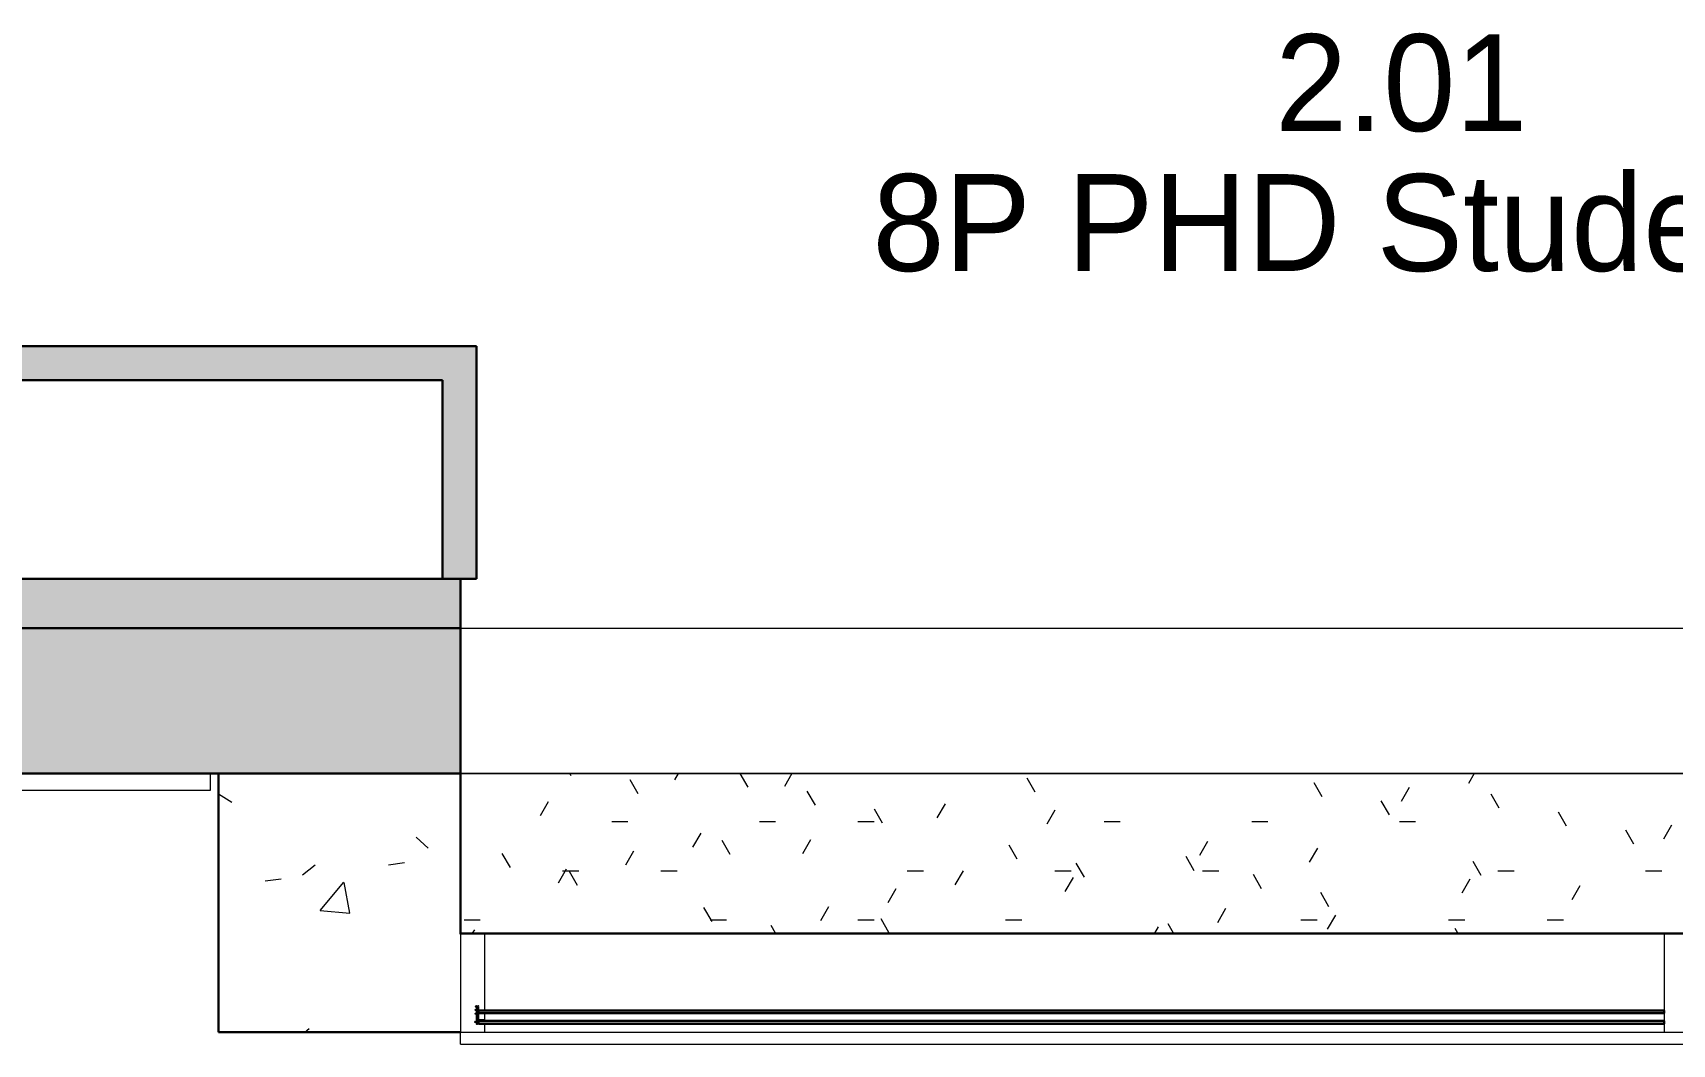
# Model space of a CAD drawing. Header units: millimetres. Extents: x 155927 to 295199, y -4084 to 97293.
# Drawn here: x 193626 to 197009, y 8409 to 10497 of the extents above; entities that cross this region are included whole.
import ezdxf

# ---------------------------------------------------------------- set-up
doc = ezdxf.new("R2010")
doc.units = ezdxf.units.MM
doc.header["$MEASUREMENT"] = 0
for name, color, linetype, lineweight in [('A-AREA-IDEN', 7, 'CONTINUOUS', 9), ('A-DETL-GENF', 7, 'CONTINUOUS', 9), ('A-GLAZ', 7, 'CONTINUOUS', 9), ('A-GLAZ-CURT', 7, 'CONTINUOUS', 9), ('A-GLAZ-CWMG', 7, 'CONTINUOUS', 9), ('A-WALL', 7, 'CONTINUOUS', 9), ('A-WALL-PATT', 7, 'CONTINUOUS', 9), ('I-WALL', 7, 'CONTINUOUS', 9)]:
    doc.layers.add(name, color=color, linetype=linetype, lineweight=lineweight)
doc.styles.add('Century Gothic', font='GOTHIC.TTF', dxfattribs={"height": 200})

msp = doc.modelspace()

# ---------------------------------------------------------------- hatches: boundary and pattern name
at = {"layer": 'A-GLAZ-CURT'}
h = msp.add_hatch(color=256, dxfattribs=at)
h.paths.add_polyline_path([(196992.8, 8450.6), (196992.8, 8456.6), (194545.8, 8456.6), (194545.8, 8450.6), (196158.7, 8450.6)], flags=0)
h.paths.add_polyline_path([(196992.8, 8472.6), (196992.8, 8478.6), (194545.8, 8478.6), (194545.8, 8472.6), (196158.7, 8472.6)], flags=0)
at = {"layer": 'A-WALL-PATT'}
for points in [[(194541.3, 9780.1), (194541.3, 9850.1), (191960.4, 9850.1), (191960.4, 9780.1), (194471.3, 9780.1)], [(194541.3, 9369.6), (194541.3, 9780.1), (194471.3, 9780.1), (194471.3, 9369.6)], [(194508.8, 9267.6), (194508.8, 9369.6), (192030.4, 9369.6), (192030.4, 9267.6), (193757.3, 9267.6)]]:
    msp.add_hatch(color=256, dxfattribs=at).paths.add_polyline_path(points, flags=0)
h = msp.add_hatch(color=256, dxfattribs=at)
h.paths.add_polyline_path([(231140.8, 8967.6), (231140.8, 9267.6), (230059.8, 9267.6), (230059.8, 8967.6), (230978.5, 8967.6)], flags=0)
h.paths.add_polyline_path([(228577.1, 8967.6), (228775.8, 8967.6), (228775.8, 9267.6), (227617.8, 9267.6), (227617.8, 8967.6)], flags=0)
h.paths.add_polyline_path([(225983.8, 8967.6), (225983.8, 9267.6), (224442.8, 9267.6), (224442.8, 8967.6), (224975.1, 8967.6)], flags=0)
h.paths.add_polyline_path([(209658.8, 8967.6), (209658.8, 9267.6), (208317.8, 9267.6), (208317.8, 8967.6), (209366.2, 8967.6)], flags=0)
h.paths.add_polyline_path([(203963.1, 8967.6), (204033.8, 8967.6), (204033.8, 9267.6), (202692.8, 9267.6), (202692.8, 8967.6), (203362.8, 8967.6)], flags=0)
h.paths.add_polyline_path([(199908.8, 8967.6), (199908.8, 9267.6), (197042.8, 9267.6), (197042.8, 8967.6), (198560, 8967.6)], flags=0)
h.paths.add_polyline_path([(194508.8, 8967.6), (194508.8, 9267.6), (191992.8, 9267.6), (191992.8, 8967.6), (193757.3, 8967.6)], flags=0)
h.paths.add_polyline_path([(190358.8, 8967.6), (190358.8, 9267.6), (187692.8, 9267.6), (187692.8, 8967.6), (188954.6, 8967.6)], flags=0)
h.paths.add_polyline_path([(184151.8, 8967.6), (184908.8, 8967.6), (184908.8, 9267.6), (183192.8, 9267.6), (183192.8, 8967.6), (183551.5, 8967.6)], flags=0)
h.paths.add_polyline_path([(176347.4, 8967.6), (176658.8, 8967.6), (176658.8, 9267.6), (174942.8, 9267.6), (174942.8, 8967.6), (175747, 8967.6)], flags=0)
h.paths.add_polyline_path([(162539.5, 8967.6), (163158.8, 8967.6), (163158.8, 9267.6), (161617.8, 9267.6), (161617.8, 8967.6)], flags=0)
h.paths.add_polyline_path([(159983.8, 8967.6), (159983.8, 9267.6), (159292.8, 9267.6), (159292.8, 8967.6), (159537.8, 8967.6)], flags=0)

# ---------------------------------------------------------------- linework, layer by layer
at = {"layer": 'A-DETL-GENF'}
for p, q in [((194538.5, 8470.8), (194538.6, 8472.4)), ((194538.7, 8478.8), (194538.7, 8480.4)), ((194540.8, 8470.6), (194538.7, 8470.6)), ((194538.8, 8472.6), (194540.8, 8472.6)), ((194538.9, 8480.6), (194540.8, 8480.6)), ((194540.8, 8478.6), (194538.9, 8478.6)), ((194539.5, 8485.6), (194539.5, 8486.4)), ((194540.5, 8485.4), (194539.7, 8485.4)), ((194540.7, 8486.1), (194540.7, 8485.6)), ((194541.3, 8481), (194542.3, 8485.7)), ((194541.3, 8473.1), (194541.3, 8478.1)), ((194541.3, 8456.1), (194541.3, 8470.1)), ((194542.7, 8486.9), (194541.5, 8486.9)), ((194541.8, 8488.1), (194545.8, 8488.1)), ((194542.6, 8486.1), (194542.8, 8486.2)), ((194543.8, 8485.1), (194543.8, 8450.1)), ((194545.8, 8451.1), (194543.8, 8485.1)), ((194543.8, 8451.1), (194545.8, 8485.1)), ((194543.8, 8485.1), (194545.8, 8485.1)), ((194543.8, 8451.1), (194543.8, 8485.1)), ((194546.1, 8486.9), (194544.4, 8486.1)), ((194545.8, 8485.1), (194545.8, 8451.1)), ((194538.2, 8453.8), (194538.3, 8455.4)), ((194540.8, 8453.6), (194538.4, 8453.6)), ((194538.5, 8455.6), (194540.8, 8455.6)), ((194541.3, 8450.1), (194541.3, 8453.1)), ((194543.3, 8449.6), (194541.8, 8449.6)), ((194545.8, 8451.1), (194543.8, 8451.1))]:
    msp.add_line(p, q, dxfattribs=at)
for centre, radius, start, end in [((194538.7, 8470.8), 0.2, 179, 270), ((194538.8, 8472.4), 0.2, 90, 179), ((194538.9, 8480.4), 0.2, 90, 179), ((194538.9, 8478.8), 0.2, 179, 270), ((194539.4, 8486.6), 0.2, 147.6077, 270.0001), ((194541.8, 8485.1), 3, 90, 147.6077), ((194539.7, 8485.6), 0.2, 180, 270), ((194540.5, 8485.6), 0.2, 270, 0), ((194541.5, 8486.1), 0.8, 90, 180), ((194540.8, 8481.1), 0.5, 270, 347.698), ((194540.8, 8478.1), 0.5, 0, 90), ((194540.8, 8473.1), 0.5, 270, 0), ((194540.8, 8470.1), 0.5, 0, 90), ((194542.8, 8485.6), 0.5, 114.9999, 167.698), ((194542.7, 8486.5), 0.4, 294.9999, 90), ((194544.8, 8485.2), 1, 115, 179.9999), ((194545.8, 8487.5), 0.65, 295, 90), ((194538.4, 8453.8), 0.2, 179, 270), ((194538.5, 8455.4), 0.2, 90, 179), ((194540.8, 8456.1), 0.5, 270, 0), ((194540.8, 8453.1), 0.5, 0, 90), ((194541.8, 8450.1), 0.5, 180, 270), ((194543.3, 8450.1), 0.5, 270, 0)]:
    msp.add_arc(centre, radius, start, end, dxfattribs=at)
at = {"layer": 'A-GLAZ', "lineweight": 30}
for p, q in [((194008.8, 8967.6), (194008.8, 8433.6)), ((194508.8, 8636.1), (194508.8, 8967.6)), ((194008.8, 8433.6), (194508.8, 8433.6))]:
    msp.add_line(p, q, dxfattribs=at)
at = {"layer": 'A-GLAZ'}
for p, q in [((194508.8, 8967.6), (197042.8, 8967.6)), ((197042.8, 8637.9), (194508.8, 8637.9)), ((194545.8, 8459.9), (194558.8, 8459.9)), ((194508.8, 8408.6), (194508.8, 8433.6)), ((194545.8, 8457.7), (194558.8, 8457.7)), ((194508.8, 8408.6), (197042.8, 8408.6))]:
    msp.add_line(p, q, dxfattribs=at)
at = {"layer": 'A-GLAZ', "linetype": 'Continuous'}
for p, q in [((194736.6, 8962.9), (194733.9, 8967.6)), ((194957.9, 8967.6), (194950.3, 8954.4)), ((195102.1, 8939.4), (195085.8, 8967.6)), ((195192.5, 8967.6), (195177.1, 8940.8)), ((196600.4, 8967.6), (196588.5, 8947.1)), ((194875.3, 8925.8), (194858.6, 8954.8)), ((195694.5, 8929.4), (195677.7, 8958.4)), ((196286.8, 8919.4), (196270, 8948.5)), ((196466.5, 8939), (196449.7, 8909.9)), ((194008.8, 8925.8), (194036.4, 8908.2)), ((194689.5, 8909.1), (194672.7, 8880)), ((195240.9, 8902.2), (195224.1, 8931.2)), ((195508.6, 8905.4), (195491.8, 8876.4)), ((196425.6, 8882.2), (196408.8, 8911.3)), ((196652.4, 8895.9), (196635.6, 8924.9)), ((194820.6, 8868.4), (194854.1, 8868.4)), ((195125.4, 8868.4), (195158.9, 8868.4)), ((195328.6, 8868.4), (195362.1, 8868.4)), ((195379.7, 8865), (195362.9, 8894)), ((195735.4, 8891.8), (195718.6, 8862.8)), ((195836.6, 8868.4), (195870.1, 8868.4)), ((196141.4, 8868.4), (196174.9, 8868.4)), ((196446.2, 8868.4), (196479.7, 8868.4)), ((196791.2, 8858.7), (196774.4, 8887.7)), ((194416.9, 8835.9), (194441.6, 8813.2)), ((195004.2, 8844.7), (194987.5, 8815.6)), ((195231, 8831), (195214.3, 8802)), ((196929.9, 8821.5), (196913.2, 8850.5)), ((197008, 8860.9), (196991.3, 8831.9)), ((194611.4, 8773.4), (194594.6, 8802.4)), ((194865.5, 8807.5), (194848.7, 8778.4)), ((195064.9, 8800.6), (195048.2, 8829.6)), ((195657.3, 8790.6), (195640.5, 8819.7)), ((196050.1, 8827.4), (196033.4, 8798.4)), ((196276.9, 8813.8), (196260.1, 8784.8)), ((194182.2, 8758.6), (194208.8, 8779)), ((194359.7, 8779.3), (194392.9, 8783.6)), ((194726.7, 8770.3), (194709.9, 8741.2)), ((194719, 8766.8), (194752.5, 8766.8)), ((194750.2, 8736.2), (194733.4, 8765.2)), ((194922.2, 8766.8), (194955.7, 8766.8)), ((195430.2, 8766.8), (195463.7, 8766.8)), ((195545.8, 8766.6), (195529, 8737.6)), ((195735, 8766.8), (195768.5, 8766.8)), ((195796.1, 8753.4), (195779.3, 8782.5)), ((196022.8, 8767), (196006.1, 8796.1)), ((196039.8, 8766.8), (196073.3, 8766.8)), ((196615.2, 8757.1), (196598.4, 8786.1)), ((196649.4, 8766.8), (196682.9, 8766.8)), ((196954.2, 8766.8), (196987.7, 8766.8)), ((194105.3, 8745.8), (194138.6, 8750.1)), ((194219, 8684.6), (194268, 8743)), ((194279.9, 8679), (194268.2, 8742.7)), ((195407, 8729.4), (195390.2, 8700.4)), ((195772.6, 8753), (195755.8, 8724)), ((196161.6, 8729.8), (196144.9, 8758.9)), ((196591.7, 8749.4), (196574.9, 8720.3)), ((196818.5, 8735.8), (196801.7, 8706.7)), ((196300.4, 8692.7), (196283.7, 8721.7)), ((194219, 8684.6), (194279.8, 8679.3)), ((194515.8, 8665.2), (194549.3, 8665.2)), ((195027.7, 8661.8), (195011, 8690.8)), ((195023.8, 8665.2), (195057.3, 8665.2)), ((195268.2, 8692.3), (195251.4, 8663.2)), ((195328.6, 8665.2), (195362.1, 8665.2)), ((195393.3, 8638.2), (195376.5, 8667.3)), ((195633.4, 8665.2), (195666.9, 8665.2)), ((196087.3, 8688.6), (196070.6, 8659.6)), ((196243, 8665.2), (196276.5, 8665.2)), ((196314.1, 8675), (196297.3, 8646)), ((196547.8, 8665.2), (196581.3, 8665.2)), ((196751, 8665.2), (196784.5, 8665.2)), ((194537.1, 8645.1), (194532.9, 8637.9)), ((195158.8, 8637.9), (195149.8, 8653.6)), ((195948.5, 8651.4), (195940.8, 8637.9)), ((195980.1, 8637.9), (195968.9, 8657.3)), ((196566.6, 8637.9), (196561.2, 8647.3)), ((194187, 8433.6), (194196.4, 8440.8))]:
    msp.add_line(p, q, dxfattribs=at)
at = {"layer": 'A-GLAZ-CURT', "lineweight": 20}
for p, q in [((193992.8, 8967.6), (192308.8, 8967.6)), ((193992.8, 8933.6), (193992.8, 8967.6)), ((192308.8, 8933.6), (193992.8, 8933.6))]:
    msp.add_line(p, q, dxfattribs=at)
at = {"layer": 'A-GLAZ-CURT', "lineweight": 30}
for p, q in [((196992.8, 8478.6), (194545.8, 8478.6)), ((194545.8, 8478.6), (194545.8, 8472.6)), ((194545.8, 8472.6), (196992.8, 8472.6)), ((196992.8, 8472.6), (196992.8, 8478.6)), ((196992.8, 8456.6), (194545.8, 8456.6)), ((194545.8, 8456.6), (194545.8, 8450.6)), ((194545.8, 8450.6), (196992.8, 8450.6)), ((196992.8, 8450.6), (196992.8, 8456.6))]:
    msp.add_line(p, q, dxfattribs=at)
at = {"layer": 'A-GLAZ-CWMG', "lineweight": 20}
for p, q in [((194558.8, 8636.1), (194508.8, 8636.1)), ((194508.8, 8636.1), (194508.8, 8433.6)), ((194558.8, 8478.6), (194558.8, 8636.1)), ((194545.8, 8450.6), (194545.8, 8478.6)), ((194545.8, 8478.6), (194558.8, 8478.6)), ((194508.8, 8433.6), (194558.8, 8433.6)), ((194558.8, 8450.6), (194545.8, 8450.6)), ((194558.8, 8433.6), (194558.8, 8450.6))]:
    msp.add_line(p, q, dxfattribs=at)
at = {"layer": 'A-GLAZ-CWMG'}
for p, q in [((196992.8, 8636.1), (194558.8, 8636.1)), ((194558.8, 8456.6), (194558.8, 8472.6)), ((194558.8, 8433.6), (196992.8, 8433.6))]:
    msp.add_line(p, q, dxfattribs=at)
at = {"layer": 'A-GLAZ-CWMG', "lineweight": 20, "extrusion": (0, 0, -1)}
for p, q in [((197042.8, 8636.1), (196992.8, 8636.1)), ((196992.8, 8636.1), (196992.8, 8433.6)), ((196992.8, 8433.6), (197042.8, 8433.6))]:
    msp.add_line(p, q, dxfattribs=at)
at = {"layer": 'A-WALL', "lineweight": 30}
for p, q in [((194508.8, 9267.6), (191992.8, 9267.6)), ((194508.8, 8967.6), (194508.8, 9267.6)), ((191992.8, 8967.6), (194508.8, 8967.6))]:
    msp.add_line(p, q, dxfattribs=at)
at = {"layer": 'A-WALL'}
for p, q in [((194508.8, 9267.6), (197042.8, 9267.6)), ((197042.8, 8967.6), (194508.8, 8967.6))]:
    msp.add_line(p, q, dxfattribs=at)
at = {"layer": 'I-WALL', "lineweight": 30}
for p, q in [((194541.3, 9850.1), (191960.4, 9850.1)), ((194541.3, 9780.1), (194541.3, 9850.1)), ((192030.4, 9780.1), (194471.3, 9780.1)), ((194471.3, 9780.1), (194471.3, 9369.6)), ((194541.3, 9369.6), (194541.3, 9780.1)), ((194508.8, 9369.6), (192030.4, 9369.6)), ((194471.3, 9369.6), (194541.3, 9369.6)), ((194508.8, 9267.6), (194508.8, 9369.6)), ((192030.4, 9267.6), (194508.8, 9267.6))]:
    msp.add_line(p, q, dxfattribs=at)

# ---------------------------------------------------------------- texts
at = {"layer": 'A-AREA-IDEN', "style": 'Century Gothic'}
for s, p in [('2.01', (196189.8, 10294.4)), ('8P PHD Students', (195358.7, 10005.5))]:
    msp.add_text(s, height=200, dxfattribs=at).set_placement(p)

doc.saveas('drawing.dxf')
